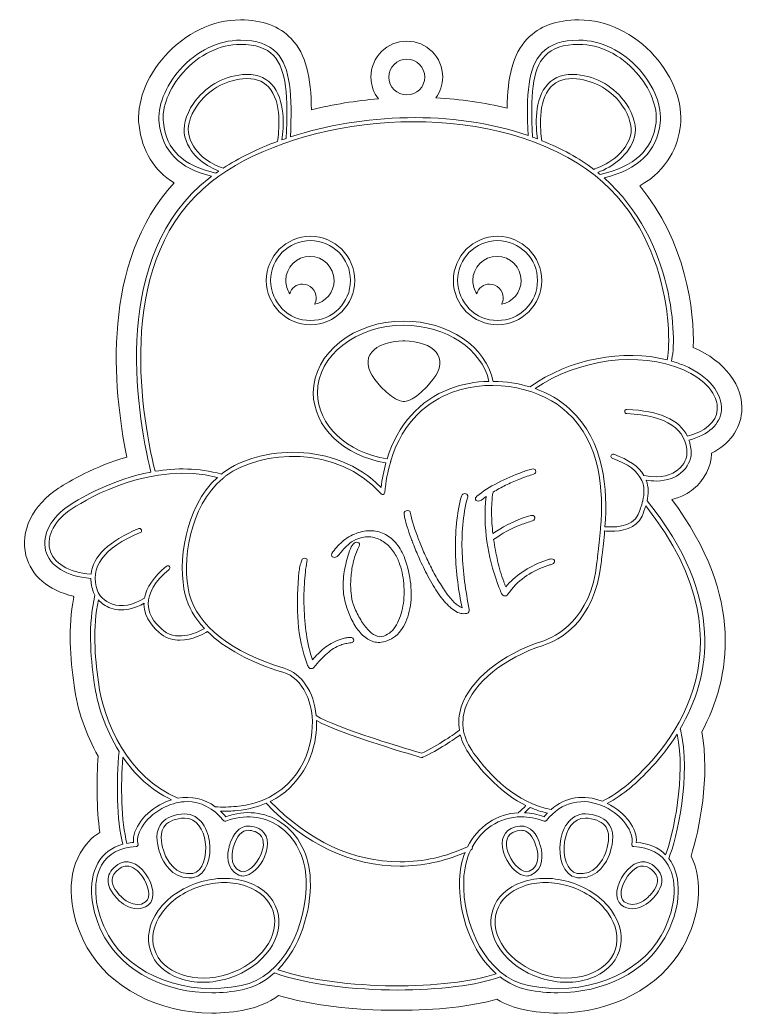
# Model space of a CAD drawing. Header units: inches. Extents: x 1.96 to 8.17, y -9.15 to -0.85.
import ezdxf

# ---------------------------------------------------------------- set-up
doc = ezdxf.new("R2010")
doc.units = ezdxf.units.IN
doc.header["$MEASUREMENT"] = 0
doc.layers.add('1', color=7, linetype='Continuous')

# ---------------------------------------------------------------- blocks, each defined once
blk = doc.blocks.new('block 2')
at = {"layer": '1', "lineweight": 0}
for points, knots in [([(7.52, -3.7388), (7.4849, -3.7238), (7.4482, -3.7115), (7.4106, -3.7005), (7.4575, -3.5352), (7.4425, -2.6963), (6.8483, -2.1693), (7.1347, -2.0983), (7.2886, -1.9484), (7.3175, -1.7113), (7.3341, -1.5752), (7.2673, -1.4035), (7.1431, -1.2634), (7.0048, -1.1073), (6.8205, -1.0179), (6.6373, -1.0179), (6.6371, -1.0179), (6.637, -1.0179), (6.6368, -1.0179), (6.4969, -1.018), (6.3961, -1.0526), (6.3285, -1.1235), (6.211, -1.247), (6.1964, -1.4711), (6.2123, -1.8152), (5.5737, -1.5959), (4.8211, -1.6322), (4.2245, -1.8265), (4.2406, -1.4747), (4.2258, -1.2458), (4.108, -1.1221), (4.0413, -1.0521), (3.943, -1.018), (3.8074, -1.0179), (3.8073, -1.0179), (3.8071, -1.0179), (3.8069, -1.0179), (3.6237, -1.0179), (3.4394, -1.1074), (3.3011, -1.2634), (3.1769, -1.4035), (3.1101, -1.5752), (3.1268, -1.7113), (3.1557, -1.9485), (3.2916, -2.0866), (3.5649, -2.1559), (3.557, -2.1618), (3.5487, -2.1676), (3.5411, -2.1737), (2.7266, -2.8136), (2.9278, -4.0925), (3.0574, -4.6285), (2.7366, -4.6894), (2.4773, -4.8409), (2.3781, -4.9053), (2.2232, -5.0059), (2.1443, -5.1542), (2.1772, -5.2831), (2.2108, -5.4147), (2.3485, -5.4999), (2.5554, -5.5177), (2.5559, -5.5554), (2.5634, -5.5944), (2.5781, -5.6348), (2.5804, -5.6412), (2.5845, -5.6494), (2.5896, -5.6581), (2.5311, -5.9089), (2.5518, -6.158), (2.5832, -6.39), (2.6073, -6.5678), (2.674, -6.7775), (2.7912, -6.9644), (2.7671, -7.2048), (2.7705, -7.5438), (2.8223, -7.7404), (2.7298, -7.7653), (2.6586, -7.8187), (2.6136, -7.8985), (2.5252, -8.0557), (2.5486, -8.3003), (2.6732, -8.5216), (2.8343, -8.8077), (3.1877, -8.9821), (3.568, -8.9821), (3.6515, -8.9821), (3.7363, -8.9737), (3.8206, -8.9562), (3.9235, -8.9349), (4.0139, -8.8851), (4.0907, -8.8162), (4.3707, -8.9144), (4.7572, -8.9586), (5.1206, -8.9586), (5.4634, -8.9586), (5.7855, -8.9193), (5.9783, -8.8491), (6.046, -8.9009), (6.1229, -8.9384), (6.2086, -8.9562), (6.2929, -8.9737), (6.3776, -8.9821), (6.4611, -8.9821), (6.8414, -8.9821), (7.1949, -8.8076), (7.356, -8.5216), (7.4807, -8.3003), (7.504, -8.0557), (7.4155, -7.8985), (7.4075, -7.8842), (7.3984, -7.8709), (7.3887, -7.8583), (7.4554, -7.7003), (7.5809, -7.1545), (7.4862, -6.7809), (7.4858, -6.7792), (7.4849, -6.7779), (7.4841, -6.7765), (7.7371, -6.3445), (7.8678, -5.6827), (7.2073, -4.8699), (7.2201, -4.8129), (7.2218, -4.7539), (7.1996, -4.6958), (7.2292, -4.7004), (7.2572, -4.7033), (7.2822, -4.7033), (7.3828, -4.7033), (7.4482, -4.6703), (7.4881, -4.6378), (7.5486, -4.5885), (7.5762, -4.5199), (7.5762, -4.477), (7.5762, -4.4348), (7.57, -4.3961), (7.5579, -4.361), (7.7209, -4.3182), (7.8197, -4.2279), (7.8293, -4.1119), (7.841, -3.9708), (7.7196, -3.8244), (7.52, -3.7388)], [0, 0, 0, 0, 1, 1, 1, 2, 2, 2, 3, 3, 3, 4, 4, 4, 5, 5, 5, 6, 6, 6, 7, 7, 7, 8, 8, 8, 9, 9, 9, 10, 10, 10, 11, 11, 11, 12, 12, 12, 13, 13, 13, 14, 14, 14, 15, 15, 15, 16, 16, 16, 17, 17, 17, 18, 18, 18, 19, 19, 19, 20, 20, 20, 21, 21, 21, 22, 22, 22, 23, 23, 23, 24, 24, 24, 25, 25, 25, 26, 26, 26, 27, 27, 27, 28, 28, 28, 29, 29, 29, 30, 30, 30, 31, 31, 31, 32, 32, 32, 33, 33, 33, 34, 34, 34, 35, 35, 35, 36, 36, 36, 37, 37, 37, 38, 38, 38, 39, 39, 39, 40, 40, 40, 41, 41, 41, 42, 42, 42, 43, 43, 43, 44, 44, 44, 45, 45, 45, 46, 46, 46, 47, 47, 47, 47]), ([(3.1618, -1.7071), (3.1463, -1.5807), (3.2098, -1.4196), (3.3275, -1.2868), (3.4591, -1.1383), (3.6338, -1.0532), (3.8069, -1.0532), (3.8071, -1.0532), (3.8073, -1.0532), (3.8074, -1.0532), (3.9328, -1.0533), (4.0228, -1.0838), (4.0825, -1.1465), (4.1931, -1.2627), (4.2054, -1.4884), (4.1887, -1.8385), (4.177, -1.8425), (4.1651, -1.8463), (4.1535, -1.8504), (4.1676, -1.7511), (4.1861, -1.5132), (4.0669, -1.3853), (4.0089, -1.3229), (3.9272, -1.2963), (3.824, -1.306), (3.6573, -1.3219), (3.5073, -1.4102), (3.4124, -1.5484), (3.3466, -1.6442), (3.3205, -1.7482), (3.3424, -1.8266), (3.3905, -1.9987), (3.5396, -2.0792), (3.6256, -2.1122), (3.6176, -2.1176), (3.6094, -2.123), (3.6015, -2.1286), (3.3218, -2.0649), (3.19, -1.9386), (3.1618, -1.7071)], [0, 0, 0, 0, 1, 1, 1, 2, 2, 2, 3, 3, 3, 4, 4, 4, 5, 5, 5, 6, 6, 6, 7, 7, 7, 8, 8, 8, 9, 9, 9, 10, 10, 10, 11, 11, 11, 12, 12, 12, 13, 13, 13, 13]), ([(6.3541, -1.1479), (6.4146, -1.0843), (6.5071, -1.0533), (6.6368, -1.0532), (6.637, -1.0532), (6.6371, -1.0532), (6.6373, -1.0532), (6.8104, -1.0532), (6.9851, -1.1383), (7.1167, -1.2868), (7.2344, -1.4196), (7.2979, -1.5806), (7.2825, -1.7071), (7.2547, -1.9345), (7.1017, -2.0765), (6.8151, -2.1411), (6.8082, -2.1353), (6.8015, -2.1293), (6.7944, -2.1236), (6.9199, -2.0768), (7.0597, -1.9774), (7.1019, -1.8266), (7.1238, -1.7482), (7.0976, -1.6442), (7.0318, -1.5484), (6.937, -1.4102), (6.787, -1.3219), (6.6202, -1.306), (6.517, -1.2963), (6.4353, -1.3229), (6.3773, -1.3853), (6.261, -1.5101), (6.2759, -1.7397), (6.2898, -1.843), (6.276, -1.8377), (6.262, -1.8328), (6.248, -1.8278), (6.248, -1.8276), (6.2481, -1.8274), (6.2481, -1.8272), (6.2316, -1.4848), (6.2437, -1.2638), (6.3541, -1.1479)], [0, 0, 0, 0, 1, 1, 1, 2, 2, 2, 3, 3, 3, 4, 4, 4, 5, 5, 5, 6, 6, 6, 7, 7, 7, 8, 8, 8, 9, 9, 9, 10, 10, 10, 11, 11, 11, 12, 12, 12, 13, 13, 13, 14, 14, 14, 14]), ([(3.662, -2.0877), (3.5893, -2.0638), (3.4251, -1.9915), (3.3763, -1.8171), (3.3575, -1.7497), (3.3825, -1.6543), (3.4415, -1.5683), (3.5304, -1.4388), (3.6711, -1.356), (3.8273, -1.3412), (3.919, -1.3324), (3.9909, -1.3554), (4.0411, -1.4093), (4.1582, -1.5351), (4.1286, -1.7857), (4.1157, -1.8645), (3.9475, -1.9268), (3.7939, -2.002), (3.662, -2.0877)], [0, 0, 0, 0, 1, 1, 1, 2, 2, 2, 3, 3, 3, 4, 4, 4, 5, 5, 5, 6, 6, 6, 6]), ([(6.3276, -1.8583), (6.3143, -1.7733), (6.2889, -1.532), (6.4031, -1.4093), (6.4534, -1.3554), (6.5253, -1.3326), (6.6169, -1.3412), (6.7732, -1.356), (6.9138, -1.4389), (7.0028, -1.5684), (7.0618, -1.6543), (7.0868, -1.7497), (7.0679, -1.8171), (7.0156, -2.0043), (6.8084, -2.0822), (6.761, -2.0979), (6.6995, -2.0509), (6.6332, -2.0069), (6.5605, -1.9672), (6.4855, -1.9263), (6.4075, -1.8904), (6.3276, -1.8583)], [0, 0, 0, 0, 1, 1, 1, 2, 2, 2, 3, 3, 3, 4, 4, 4, 5, 5, 5, 6, 6, 6, 7, 7, 7, 7]), ([(3.5628, -2.2014), (4.2127, -1.6907), (5.5968, -1.4817), (6.5436, -1.9981), (7.4398, -2.487), (7.4082, -3.56), (7.3766, -3.6906), (7.0112, -3.5964), (6.5524, -3.6824), (6.2285, -3.917), (6.1307, -3.8872), (6.0261, -3.8716), (5.9214, -3.8705), (5.8635, -3.5823), (5.5444, -3.3661), (5.1734, -3.3661), (4.7556, -3.3661), (4.4156, -3.6347), (4.4156, -3.9649), (4.4156, -4.2518), (4.67, -4.4955), (5.0232, -4.5515), (5.005, -4.6167), (4.9912, -4.6857), (4.9824, -4.7587), (4.5965, -4.3607), (3.9605, -4.4128), (3.6634, -4.6319), (3.6576, -4.6362), (3.6525, -4.6412), (3.6468, -4.6457), (3.4553, -4.5923), (3.2655, -4.5933), (3.0921, -4.6222), (2.9642, -4.094), (2.7634, -2.8295), (3.5628, -2.2014)], [0, 0, 0, 0, 1, 1, 1, 2, 2, 2, 3, 3, 3, 4, 4, 4, 5, 5, 5, 6, 6, 6, 7, 7, 7, 8, 8, 8, 9, 9, 9, 10, 10, 10, 11, 11, 11, 12, 12, 12, 12]), ([(5.0335, -4.5175), (4.6951, -4.4657), (4.4509, -4.2355), (4.4509, -3.9649), (4.4509, -3.6542), (4.775, -3.4014), (5.1734, -3.4014), (5.5248, -3.4014), (5.8267, -3.602), (5.8851, -3.8703), (5.7727, -3.8729), (5.6612, -3.8927), (5.559, -3.9316), (5.3028, -4.029), (5.1222, -4.233), (5.0335, -4.5175)], [0, 0, 0, 0, 1, 1, 1, 2, 2, 2, 3, 3, 3, 4, 4, 4, 5, 5, 5, 5]), ([(7.7942, -4.109), (7.7858, -4.2102), (7.6946, -4.2897), (7.5443, -4.328), (7.4782, -4.1918), (7.3092, -4.1169), (7.039, -4.1049), (7.0278, -4.1045), (7.021, -4.112), (7.0206, -4.1218), (7.0202, -4.1315), (7.0277, -4.1397), (7.0374, -4.1402), (7.3715, -4.155), (7.5409, -4.2683), (7.5409, -4.477), (7.5409, -4.5061), (7.5209, -4.5656), (7.4658, -4.6104), (7.419, -4.6485), (7.3316, -4.6869), (7.1814, -4.6572), (7.1379, -4.5834), (7.055, -4.5251), (6.9287, -4.4799), (6.9195, -4.4767), (6.9095, -4.4814), (6.9062, -4.4906), (6.9029, -4.4998), (6.9076, -4.5099), (6.9168, -4.5132), (7.0464, -4.5595), (7.1293, -4.6216), (7.1631, -4.6977), (7.1877, -4.7532), (7.185, -4.8116), (7.1713, -4.8685), (7.1709, -4.87), (7.1704, -4.8714), (7.1704, -4.873), (7.1609, -4.9107), (7.1469, -4.9477), (7.1325, -4.9825), (7.0856, -5.0961), (6.911, -5.0907), (6.8552, -5.0859), (6.878, -4.7711), (6.8556, -4.3755), (6.5616, -4.1015), (6.4822, -4.0275), (6.3814, -3.9704), (6.2704, -3.9312), (6.6283, -3.6835), (7.1426, -3.6155), (7.5061, -3.7713), (7.6915, -3.8507), (7.8046, -3.9833), (7.7942, -4.109)], [0, 0, 0, 0, 1, 1, 1, 2, 2, 2, 3, 3, 3, 4, 4, 4, 5, 5, 5, 6, 6, 6, 7, 7, 7, 8, 8, 8, 9, 9, 9, 10, 10, 10, 11, 11, 11, 12, 12, 12, 13, 13, 13, 14, 14, 14, 15, 15, 15, 16, 16, 16, 17, 17, 17, 18, 18, 18, 19, 19, 19, 19]), ([(6.8192, -5.0942), (6.8185, -5.0957), (6.8178, -5.0972), (6.8175, -5.0989), (6.8171, -5.1016), (6.8175, -5.1041), (6.8182, -5.1066), (6.8122, -5.1825), (6.8038, -5.2534), (6.7963, -5.3159), (6.7934, -5.3405), (6.7906, -5.3638), (6.7882, -5.3857), (6.7352, -5.8626), (6.4481, -6.0049), (6.3271, -6.044), (5.9906, -6.1527), (5.7262, -6.3679), (5.6534, -6.5922), (5.6324, -6.6572), (5.6275, -6.7228), (5.6376, -6.7875), (5.603, -6.8127), (5.4604, -6.9144), (5.3229, -6.9786), (5.2522, -6.9584), (4.6095, -6.7727), (4.44, -6.6641), (4.4212, -6.4671), (4.3206, -6.3126), (4.1716, -6.2683), (3.734, -6.138), (3.445, -5.9115), (3.3788, -5.6468), (3.3135, -5.3853), (3.377, -4.9143), (3.6588, -4.6816), (3.6622, -4.6802), (3.6651, -4.6778), (3.6672, -4.6746), (3.673, -4.67), (3.6783, -4.6648), (3.6844, -4.6603), (3.9775, -4.4441), (4.6133, -4.3967), (4.9827, -4.8107), (4.9874, -4.816), (4.9946, -4.818), (5.0014, -4.8157), (5.008, -4.8136), (5.0128, -4.8076), (5.0135, -4.8006), (5.0223, -4.7068), (5.0386, -4.6233), (5.0601, -4.5481), (5.0619, -4.5457), (5.0633, -4.5431), (5.0637, -4.54), (5.0639, -4.5384), (5.0636, -4.5369), (5.0634, -4.5354), (5.1661, -4.1907), (5.3868, -4.0348), (5.5716, -3.9645), (5.9368, -3.8258), (6.3418, -3.9448), (6.5376, -4.1273), (6.8236, -4.3939), (6.8426, -4.7848), (6.8192, -5.0942)], [0, 0, 0, 0, 1, 1, 1, 2, 2, 2, 3, 3, 3, 4, 4, 4, 5, 5, 5, 6, 6, 6, 7, 7, 7, 8, 8, 8, 9, 9, 9, 10, 10, 10, 11, 11, 11, 12, 12, 12, 13, 13, 13, 14, 14, 14, 15, 15, 15, 16, 16, 16, 17, 17, 17, 18, 18, 18, 19, 19, 19, 20, 20, 20, 21, 21, 21, 22, 22, 22, 23, 23, 23, 23]), ([(2.2114, -5.2744), (2.1823, -5.1604), (2.2553, -5.0271), (2.3973, -4.9349), (2.5477, -4.8373), (3.0727, -4.5357), (3.6135, -4.6734), (3.3396, -4.9215), (3.2787, -5.3918), (3.3446, -5.6553), (3.3695, -5.7551), (3.4245, -5.8493), (3.5051, -5.9356), (3.4585, -5.9629), (3.289, -6.0502), (3.1657, -5.9558), (3.1178, -5.9191), (3.037, -5.8414), (3.0349, -5.7336), (3.033, -5.6388), (3.0919, -5.541), (3.21, -5.4431), (3.2175, -5.4368), (3.2185, -5.4257), (3.2123, -5.4182), (3.2061, -5.4107), (3.195, -5.4097), (3.1874, -5.4159), (3.0813, -5.504), (3.0204, -5.5935), (3.0044, -5.6826), (2.9042, -5.7433), (2.8136, -5.7606), (2.7351, -5.7333), (2.6649, -5.7091), (2.6226, -5.6539), (2.6112, -5.6227), (2.5398, -5.4266), (2.6602, -5.2621), (2.969, -5.1339), (2.978, -5.1301), (2.9823, -5.1198), (2.9785, -5.1108), (2.9748, -5.1018), (2.9644, -5.0975), (2.9555, -5.1013), (2.7065, -5.2047), (2.5733, -5.3325), (2.5571, -5.4824), (2.3668, -5.4658), (2.241, -5.3903), (2.2114, -5.2744)], [0, 0, 0, 0, 1, 1, 1, 2, 2, 2, 3, 3, 3, 4, 4, 4, 5, 5, 5, 6, 6, 6, 7, 7, 7, 8, 8, 8, 9, 9, 9, 10, 10, 10, 11, 11, 11, 12, 12, 12, 13, 13, 13, 14, 14, 14, 15, 15, 15, 16, 16, 16, 17, 17, 17, 17]), ([(7.048, -7.2376), (6.9773, -7.2972), (6.9054, -7.3454), (6.8341, -7.381), (6.6788, -7.3195), (6.5252, -7.3451), (6.4046, -7.4499), (6.1171, -7.3986), (5.8936, -7.1649), (5.7565, -6.9773), (5.7127, -6.9173), (5.6849, -6.8558), (5.6733, -6.7933), (5.6732, -6.7926), (5.6732, -6.7919), (5.673, -6.7911), (5.6619, -6.7293), (5.6664, -6.6665), (5.687, -6.6031), (5.7564, -6.3892), (6.0119, -6.1829), (6.3379, -6.0776), (6.4655, -6.0364), (6.768, -5.8869), (6.8232, -5.3896), (6.8256, -5.3678), (6.8284, -5.3446), (6.8313, -5.3201), (6.8385, -5.2603), (6.8465, -5.1931), (6.8525, -5.1211), (6.8651, -5.1223), (6.8827, -5.1234), (6.9035, -5.1234), (6.9872, -5.1234), (7.12, -5.1052), (7.1651, -4.996), (7.1762, -4.9692), (7.1869, -4.941), (7.1959, -4.9122), (8.1698, -6.1314), (7.3305, -6.9993), (7.048, -7.2376)], [0, 0, 0, 0, 1, 1, 1, 2, 2, 2, 3, 3, 3, 4, 4, 4, 5, 5, 5, 6, 6, 6, 7, 7, 7, 8, 8, 8, 9, 9, 9, 10, 10, 10, 11, 11, 11, 12, 12, 12, 13, 13, 13, 14, 14, 14, 14]), ([(2.6179, -5.6965), (2.642, -5.7232), (2.6766, -5.7504), (2.7235, -5.7667), (2.7467, -5.7747), (2.7757, -5.7808), (2.8101, -5.7808), (2.8615, -5.7808), (2.9252, -5.767), (3.0001, -5.7258), (3.0001, -5.7286), (2.9996, -5.7314), (2.9996, -5.7343), (3.002, -5.8569), (3.0913, -5.9432), (3.1443, -5.9838), (3.1932, -6.0212), (3.2471, -6.0345), (3.299, -6.0345), (3.406, -6.0345), (3.504, -5.9782), (3.5306, -5.9616), (3.6745, -6.1032), (3.8901, -6.2213), (4.1616, -6.3021), (4.3284, -6.3518), (4.4283, -6.5577), (4.4045, -6.8029), (4.3792, -7.0638), (4.199, -7.383), (3.7747, -7.4238), (3.7123, -7.4298), (3.6554, -7.4308), (3.5956, -7.4268), (3.5039, -7.3593), (3.3959, -7.3347), (3.2838, -7.3555), (2.8657, -7.1791), (2.6639, -6.7229), (2.6182, -6.3853), (2.5885, -6.166), (2.5691, -5.9315), (2.6179, -5.6965)], [0, 0, 0, 0, 1, 1, 1, 2, 2, 2, 3, 3, 3, 4, 4, 4, 5, 5, 5, 6, 6, 6, 7, 7, 7, 8, 8, 8, 9, 9, 9, 10, 10, 10, 11, 11, 11, 12, 12, 12, 13, 13, 13, 14, 14, 14, 14]), ([(6.1332, -7.4747), (6.1324, -7.4754), (6.1321, -7.4763), (6.1315, -7.477), (6.0435, -7.4812), (5.9595, -7.5075), (5.8849, -7.5573), (5.8091, -7.6078), (5.7489, -7.6776), (5.7068, -7.7608), (5.5248, -7.8444), (5.335, -7.8871), (5.1422, -7.8871), (4.7493, -7.8871), (4.3743, -7.7122), (4.0562, -7.3818), (4.3051, -7.2578), (4.4194, -7.0145), (4.4396, -6.8063), (4.4429, -6.7723), (4.4438, -6.7391), (4.4427, -6.7068), (4.6524, -6.8248), (5.2914, -7.0064), (5.3196, -7.0144), (5.3211, -7.0148), (5.3227, -7.0151), (5.3244, -7.0151), (5.3269, -7.0151), (5.3294, -7.0145), (5.3317, -7.0134), (5.4609, -6.954), (5.595, -6.8614), (5.6455, -6.8253), (5.6603, -6.8844), (5.6874, -6.9424), (5.728, -6.9981), (5.8349, -7.1443), (5.9934, -7.3179), (6.1942, -7.4166), (6.1739, -7.4367), (6.1535, -7.4563), (6.1332, -7.4747)], [0, 0, 0, 0, 1, 1, 1, 2, 2, 2, 3, 3, 3, 4, 4, 4, 5, 5, 5, 6, 6, 6, 7, 7, 7, 8, 8, 8, 9, 9, 9, 10, 10, 10, 11, 11, 11, 12, 12, 12, 13, 13, 13, 14, 14, 14, 14]), ([(7.3627, -7.8282), (7.3027, -7.7676), (7.2195, -7.7326), (7.1173, -7.7255), (7.1284, -7.6128), (7.0266, -7.4743), (6.8747, -7.3992), (6.9403, -7.3639), (7.0061, -7.3191), (7.0707, -7.2645), (7.1667, -7.1836), (7.3258, -7.0313), (7.4587, -6.8185), (7.5341, -7.1661), (7.4258, -7.6631), (7.3627, -7.8282)], [0, 0, 0, 0, 1, 1, 1, 2, 2, 2, 3, 3, 3, 4, 4, 4, 5, 5, 5, 5]), ([(2.8223, -7.0119), (2.9233, -7.1585), (3.0579, -7.2864), (3.2296, -7.3688), (3.2066, -7.376), (3.1835, -7.3851), (3.1604, -7.3961), (3.0052, -7.4705), (2.9006, -7.6114), (2.9118, -7.7255), (2.8927, -7.7268), (2.8744, -7.7294), (2.8567, -7.7326), (2.8094, -7.5538), (2.8036, -7.2415), (2.8223, -7.0119)], [0, 0, 0, 0, 1, 1, 1, 2, 2, 2, 3, 3, 3, 4, 4, 4, 5, 5, 5, 5]), ([(3.8134, -8.9217), (3.3598, -9.0157), (2.8931, -8.8402), (2.7039, -8.5043), (2.5852, -8.2935), (2.5618, -8.0625), (2.6444, -7.9158), (2.6993, -7.8181), (2.7992, -7.7642), (2.933, -7.7598), (2.9383, -7.7596), (2.9432, -7.7571), (2.9464, -7.7529), (2.9496, -7.7487), (2.9508, -7.7433), (2.9496, -7.7381), (2.9264, -7.638), (3.0278, -7.4988), (3.1756, -7.4279), (3.2375, -7.3983), (3.2996, -7.3837), (3.3594, -7.3837), (3.4746, -7.3837), (3.5815, -7.4377), (3.6633, -7.5417), (3.6681, -7.5478), (3.6763, -7.55), (3.6834, -7.5473), (3.8406, -7.4878), (3.9974, -7.5017), (4.1247, -7.5866), (4.2649, -7.6801), (4.349, -7.8448), (4.3555, -8.0387), (4.368, -8.4149), (4.1687, -8.8481), (3.8134, -8.9217)], [0, 0, 0, 0, 1, 1, 1, 2, 2, 2, 3, 3, 3, 4, 4, 4, 5, 5, 5, 6, 6, 6, 7, 7, 7, 8, 8, 8, 9, 9, 9, 10, 10, 10, 11, 11, 11, 12, 12, 12, 12]), ([(7.3253, -8.5043), (7.1361, -8.8402), (6.6695, -9.0157), (6.2158, -8.9217), (5.8605, -8.8481), (5.6612, -8.4149), (5.6737, -8.0387), (5.6768, -7.9468), (5.6978, -7.8619), (5.7334, -7.7876), (5.7344, -7.7871), (5.7353, -7.7868), (5.7363, -7.7863), (5.7445, -7.7824), (5.7481, -7.7729), (5.7451, -7.7645), (5.7841, -7.6922), (5.8377, -7.6311), (5.9045, -7.5866), (5.9799, -7.5364), (6.0656, -7.511), (6.1556, -7.511), (6.2176, -7.511), (6.2817, -7.523), (6.3458, -7.5473), (6.353, -7.55), (6.3611, -7.5478), (6.3659, -7.5417), (6.4902, -7.3836), (6.6724, -7.3411), (6.8535, -7.4279), (7.0014, -7.4988), (7.1028, -7.638), (7.0796, -7.7381), (7.0784, -7.7433), (7.0796, -7.7487), (7.0828, -7.7529), (7.086, -7.7571), (7.0909, -7.7596), (7.0962, -7.7598), (7.23, -7.7642), (7.3298, -7.8181), (7.3848, -7.9158), (7.4674, -8.0625), (7.444, -8.2935), (7.3253, -8.5043)], [0, 0, 0, 0, 1, 1, 1, 2, 2, 2, 3, 3, 3, 4, 4, 4, 5, 5, 5, 6, 6, 6, 7, 7, 7, 8, 8, 8, 9, 9, 9, 10, 10, 10, 11, 11, 11, 12, 12, 12, 13, 13, 13, 14, 14, 14, 15, 15, 15, 15]), ([(4.1197, -8.7887), (4.3029, -8.6043), (4.3997, -8.3068), (4.3907, -8.0375), (4.3839, -7.8321), (4.294, -7.6571), (4.1443, -7.5573), (4.0105, -7.4681), (3.8471, -7.4513), (3.683, -7.5099), (3.6693, -7.4932), (3.6548, -7.4782), (3.6399, -7.4641), (3.6852, -7.4652), (3.73, -7.4635), (3.778, -7.4589), (3.8703, -7.45), (3.9509, -7.4281), (4.022, -7.3973), (4.3487, -7.7407), (4.7359, -7.9224), (5.1422, -7.9224), (5.3275, -7.9224), (5.51, -7.8839), (5.6857, -7.8086), (5.6578, -7.8783), (5.6412, -7.9553), (5.6384, -8.0375), (5.6289, -8.3242), (5.7393, -8.6427), (5.9461, -8.8228), (5.5478, -8.9576), (4.651, -8.9681), (4.1197, -8.7887)], [0, 0, 0, 0, 1, 1, 1, 2, 2, 2, 3, 3, 3, 4, 4, 4, 5, 5, 5, 6, 6, 6, 7, 7, 7, 8, 8, 8, 9, 9, 9, 10, 10, 10, 11, 11, 11, 11]), ([(6.3735, -7.4793), (6.3642, -7.489), (6.3551, -7.4992), (6.3462, -7.5099), (6.2911, -7.4902), (6.2362, -7.4798), (6.1824, -7.477), (6.1978, -7.4625), (6.2132, -7.4476), (6.2284, -7.4323), (6.2747, -7.4526), (6.3231, -7.4685), (6.3735, -7.4793)], [0, 0, 0, 0, 1, 1, 1, 2, 2, 2, 3, 3, 3, 4, 4, 4, 4])]:
    blk.add_open_spline(points, degree=3, knots=knots, dxfattribs=at)
blk = doc.blocks.new('block 3')
at = {"layer": '1', "lineweight": 0}
for points in [[(6.5739, -8.06), (6.4333, -8.015), (6.2877, -8.0135), (6.1641, -8.0561), (6.0387, -8.0993), (5.9506, -8.1823), (5.9161, -8.29), (5.8455, -8.5103), (6.0259, -8.7657), (6.3181, -8.8593), (6.3905, -8.8825), (6.4643, -8.8941), (6.5357, -8.8941), (6.6028, -8.8941), (6.668, -8.8838), (6.7279, -8.8632), (6.8534, -8.82), (6.9414, -8.737), (6.9759, -8.6293), (7.0104, -8.5216), (6.9869, -8.4028), (6.9098, -8.2949), (6.8339, -8.1885), (6.7146, -8.105), (6.5739, -8.06)], [(6.9423, -8.6185), (6.9113, -8.7153), (6.8311, -8.7904), (6.7164, -8.8298), (6.5999, -8.8698), (6.4623, -8.8684), (6.3288, -8.8257), (6.0551, -8.738), (5.8851, -8.5026), (5.9497, -8.3008), (5.9807, -8.204), (6.0609, -8.1289), (6.1756, -8.0895), (6.2319, -8.0701), (6.2931, -8.0605), (6.3563, -8.0605), (6.4241, -8.0605), (6.4942, -8.0715), (6.5632, -8.0936), (6.6967, -8.1364), (6.8096, -8.2151), (6.8811, -8.3153), (6.9516, -8.414), (6.9733, -8.5217), (6.9423, -8.6185)]]:
    blk.add_open_spline(points, degree=3, knots=[0, 0, 0, 0, 1, 1, 1, 2, 2, 2, 3, 3, 3, 4, 4, 4, 5, 5, 5, 6, 6, 6, 7, 7, 7, 8, 8, 8, 8], dxfattribs=at)
blk = doc.blocks.new('block 4')
at = {"layer": '1', "lineweight": 0}
for points in [[(6.616, -8.0185), (6.6295, -8.0208), (6.6426, -8.0219), (6.6551, -8.0219), (6.7965, -8.0219), (6.8735, -7.8834), (6.8923, -7.8251), (6.8923, -7.8251), (6.8948, -7.8173), (6.8948, -7.8173), (6.9101, -7.771), (6.9459, -7.6624), (6.8937, -7.5795), (6.8619, -7.5291), (6.8031, -7.4982), (6.719, -7.4875), (6.5726, -7.4688), (6.4996, -7.5987), (6.4821, -7.7154), (6.4621, -7.8496), (6.5067, -7.9997), (6.616, -8.0185)], [(6.517, -7.7206), (6.5318, -7.6216), (6.5854, -7.521), (6.6918, -7.521), (6.6991, -7.521), (6.7067, -7.5215), (6.7146, -7.5225), (6.7877, -7.5318), (6.8379, -7.5573), (6.8639, -7.5984), (6.9072, -7.6671), (6.875, -7.7646), (6.8613, -7.8063), (6.8613, -7.8063), (6.8587, -7.8143), (6.8587, -7.8143), (6.8409, -7.8697), (6.7635, -8.0084), (6.622, -7.9837), (6.5351, -7.9688), (6.4998, -7.8355), (6.517, -7.7206)]]:
    blk.add_open_spline(points, degree=3, knots=[0, 0, 0, 0, 1, 1, 1, 2, 2, 2, 3, 3, 3, 4, 4, 4, 5, 5, 5, 6, 6, 6, 7, 7, 7, 7], dxfattribs=at)
blk = doc.blocks.new('block 5')
at = {"layer": '1', "lineweight": 0}
for points, knots in [([(7.2486, -7.9106), (7.1759, -7.8611), (7.0844, -7.891), (7.0157, -7.9868), (6.952, -8.0757), (6.9266, -8.1981), (6.9944, -8.2492), (7.0237, -8.2713), (7.0543, -8.2798), (7.0838, -8.2798), (7.1546, -8.2798), (7.2191, -8.231), (7.2444, -8.2042), (7.2444, -8.2042), (7.2486, -8.1997), (7.2486, -8.1997), (7.2755, -8.1715), (7.3385, -8.1055), (7.3304, -8.0283), (7.3257, -7.984), (7.2982, -7.9444), (7.2486, -7.9106)], [0, 0, 0, 0, 1, 1, 1, 2, 2, 2, 3, 3, 3, 4, 4, 4, 5, 5, 5, 6, 6, 6, 7, 7, 7, 7]), ([(7.2231, -8.1754), (7.2231, -8.1754), (7.2187, -8.18), (7.2187, -8.18), (7.2176, -8.1811), (7.1092, -8.2915), (7.0156, -8.221), (6.9673, -8.1846), (6.9915, -8.0812), (7.0444, -8.0074), (7.0894, -7.9446), (7.1615, -7.894), (7.2288, -7.9398), (7.2694, -7.9675), (7.2918, -7.9985), (7.2953, -8.032), (7.3017, -8.093), (7.2466, -8.1507), (7.2231, -8.1754)], [0, 0, 0, 0, 1, 1, 1, 2, 2, 2, 3, 3, 3, 4, 4, 4, 5, 5, 5, 6, 6, 6, 6])]:
    blk.add_open_spline(points, degree=3, knots=knots, dxfattribs=at)
blk = doc.blocks.new('block 6')
at = {"layer": '1', "lineweight": 0}
for points in [[(6.2012, -8.0058), (6.2128, -8.0058), (6.2244, -8.0036), (6.2356, -7.999), (6.3482, -7.9526), (6.3334, -7.813), (6.3183, -7.7632), (6.3183, -7.7632), (6.3165, -7.7573), (6.3165, -7.7573), (6.3054, -7.7196), (6.2792, -7.6313), (6.2083, -7.5995), (6.1686, -7.5817), (6.1222, -7.5851), (6.07, -7.6096), (5.9933, -7.6457), (5.974, -7.7377), (6.0209, -7.844), (6.0591, -7.9306), (6.1323, -8.0058), (6.2012, -8.0058)], [(6.085, -7.6415), (6.1104, -7.6296), (6.1337, -7.6236), (6.1547, -7.6236), (6.1688, -7.6236), (6.1819, -7.6263), (6.1939, -7.6317), (6.25, -7.6569), (6.2729, -7.7343), (6.2827, -7.7673), (6.2827, -7.7673), (6.2845, -7.7735), (6.2845, -7.7735), (6.285, -7.7749), (6.3268, -7.9233), (6.2222, -7.9664), (6.1677, -7.9886), (6.0896, -7.9123), (6.0532, -7.8298), (6.0226, -7.7604), (6.0149, -7.6745), (6.085, -7.6415)]]:
    blk.add_open_spline(points, degree=3, knots=[0, 0, 0, 0, 1, 1, 1, 2, 2, 2, 3, 3, 3, 4, 4, 4, 5, 5, 5, 6, 6, 6, 7, 7, 7, 7], dxfattribs=at)
blk = doc.blocks.new('block 7')
at = {"layer": '1', "lineweight": 0}
for points in [[(4.1131, -8.29), (4.0786, -8.1823), (3.9905, -8.0993), (3.8651, -8.0561), (3.7414, -8.0135), (3.5959, -8.015), (3.4552, -8.06), (3.3146, -8.105), (3.1953, -8.1885), (3.1193, -8.2949), (3.0422, -8.4028), (3.0188, -8.5216), (3.0533, -8.6293), (3.0877, -8.737), (3.1758, -8.82), (3.3013, -8.8632), (3.3612, -8.8838), (3.4263, -8.8941), (3.4935, -8.8941), (3.5649, -8.8941), (3.6387, -8.8825), (3.7111, -8.8593), (4.0033, -8.7657), (4.1836, -8.5103), (4.1131, -8.29)], [(3.7004, -8.8257), (3.5669, -8.8684), (3.4292, -8.8698), (3.3127, -8.8298), (3.1981, -8.7904), (3.1179, -8.7153), (3.0869, -8.6185), (3.0559, -8.5217), (3.0776, -8.414), (3.148, -8.3153), (3.2196, -8.2151), (3.3325, -8.1364), (3.466, -8.0936), (3.535, -8.0715), (3.6051, -8.0605), (3.6728, -8.0605), (3.7361, -8.0605), (3.7973, -8.0701), (3.8536, -8.0895), (3.9682, -8.1289), (4.0484, -8.204), (4.0795, -8.3008), (4.1441, -8.5026), (3.974, -8.738), (3.7004, -8.8257)]]:
    blk.add_open_spline(points, degree=3, knots=[0, 0, 0, 0, 1, 1, 1, 2, 2, 2, 3, 3, 3, 4, 4, 4, 5, 5, 5, 6, 6, 6, 7, 7, 7, 8, 8, 8, 8], dxfattribs=at)
blk = doc.blocks.new('block 8')
at = {"layer": '1', "lineweight": 0}
for points in [[(3.137, -7.8251), (3.1557, -7.8834), (3.2326, -8.0219), (3.374, -8.0219), (3.3866, -8.0219), (3.3997, -8.0208), (3.4132, -8.0185), (3.5225, -7.9997), (3.5671, -7.8497), (3.547, -7.7154), (3.5296, -7.5986), (3.4566, -7.4689), (3.3101, -7.4875), (3.226, -7.4982), (3.1673, -7.5291), (3.1355, -7.5796), (3.0832, -7.6624), (3.1191, -7.771), (3.1345, -7.8174), (3.1345, -7.8174), (3.137, -7.8251), (3.137, -7.8251)], [(3.1653, -7.5984), (3.1912, -7.5573), (3.2414, -7.5318), (3.3145, -7.5225), (3.3224, -7.5215), (3.33, -7.521), (3.3374, -7.521), (3.4437, -7.521), (3.4974, -7.6216), (3.5122, -7.7206), (3.5293, -7.8355), (3.4941, -7.9688), (3.4072, -7.9837), (3.2654, -8.0085), (3.1883, -7.8697), (3.1705, -7.8143), (3.1705, -7.8143), (3.1679, -7.8064), (3.1679, -7.8064), (3.1542, -7.7647), (3.1219, -7.6671), (3.1653, -7.5984)]]:
    blk.add_open_spline(points, degree=3, knots=[0, 0, 0, 0, 1, 1, 1, 2, 2, 2, 3, 3, 3, 4, 4, 4, 5, 5, 5, 6, 6, 6, 7, 7, 7, 7], dxfattribs=at)
blk = doc.blocks.new('block 9')
at = {"layer": '1', "lineweight": 0}
for points in [[(3.0135, -7.9868), (2.9447, -7.891), (2.8533, -7.861), (2.7806, -7.9106), (2.731, -7.9444), (2.7035, -7.984), (2.6988, -8.0283), (2.6907, -8.1056), (2.7537, -8.1716), (2.7807, -8.1998), (2.7807, -8.1998), (2.7849, -8.2042), (2.7849, -8.2042), (2.8101, -8.231), (2.8745, -8.2798), (2.9453, -8.2798), (2.9749, -8.2798), (3.0055, -8.2713), (3.0348, -8.2492), (3.1026, -8.1981), (3.0772, -8.0757), (3.0135, -7.9868)], [(3.0136, -8.221), (2.92, -8.2917), (2.8117, -8.1811), (2.8106, -8.18), (2.8106, -8.18), (2.8062, -8.1754), (2.8062, -8.1754), (2.7826, -8.1508), (2.7275, -8.093), (2.7339, -8.032), (2.7374, -7.9985), (2.7598, -7.9675), (2.8004, -7.9398), (2.8185, -7.9274), (2.837, -7.9221), (2.8552, -7.9221), (2.9045, -7.9221), (2.9519, -7.9615), (2.9848, -8.0074), (3.0377, -8.0812), (3.0619, -8.1846), (3.0136, -8.221)]]:
    blk.add_open_spline(points, degree=3, knots=[0, 0, 0, 0, 1, 1, 1, 2, 2, 2, 3, 3, 3, 4, 4, 4, 5, 5, 5, 6, 6, 6, 7, 7, 7, 7], dxfattribs=at)
blk = doc.blocks.new('block 10')
at = {"layer": '1', "lineweight": 0}
for points, knots in [([(3.7936, -7.999), (3.8048, -8.0036), (3.8163, -8.0058), (3.828, -8.0058), (3.8969, -8.0058), (3.9701, -7.9306), (4.0082, -7.844), (4.0551, -7.7377), (4.0358, -7.6457), (3.9591, -7.6096), (3.9071, -7.5851), (3.8605, -7.5817), (3.8209, -7.5995), (3.7499, -7.6313), (3.7238, -7.7196), (3.7127, -7.7573), (3.7127, -7.7573), (3.7109, -7.7632), (3.7109, -7.7632), (3.6957, -7.813), (3.681, -7.9526), (3.7936, -7.999)], [0, 0, 0, 0, 1, 1, 1, 2, 2, 2, 3, 3, 3, 4, 4, 4, 5, 5, 5, 6, 6, 6, 7, 7, 7, 7]), ([(3.7447, -7.7735), (3.7447, -7.7735), (3.7465, -7.7673), (3.7465, -7.7673), (3.7563, -7.7343), (3.7791, -7.6569), (3.8353, -7.6317), (3.8652, -7.6183), (3.9018, -7.6216), (3.9441, -7.6415), (4.0142, -7.6745), (4.0066, -7.7604), (3.976, -7.8298), (3.9395, -7.9123), (3.8611, -7.9887), (3.807, -7.9664), (3.7024, -7.9233), (3.7442, -7.7749), (3.7447, -7.7735)], [0, 0, 0, 0, 1, 1, 1, 2, 2, 2, 3, 3, 3, 4, 4, 4, 5, 5, 5, 6, 6, 6, 6])]:
    blk.add_open_spline(points, degree=3, knots=knots, dxfattribs=at)
blk = doc.blocks.new('block 11')
at = {"layer": '1', "lineweight": 0}
for points in [[(5.9567, -3.3968), (6.1605, -3.3968), (6.3262, -3.231), (6.3262, -3.0273), (6.3262, -2.8235), (6.1605, -2.6577), (5.9567, -2.6577), (5.7529, -2.6577), (5.5872, -2.8235), (5.5872, -3.0273), (5.5872, -3.231), (5.7529, -3.3968), (5.9567, -3.3968)], [(5.9567, -2.693), (6.141, -2.693), (6.291, -2.8429), (6.291, -3.0273), (6.291, -3.2116), (6.141, -3.3615), (5.9567, -3.3615), (5.7724, -3.3615), (5.6224, -3.2116), (5.6224, -3.0273), (5.6224, -2.8429), (5.7724, -2.693), (5.9567, -2.693)]]:
    blk.add_open_spline(points, degree=3, knots=[0, 0, 0, 0, 1, 1, 1, 2, 2, 2, 3, 3, 3, 4, 4, 4, 4], dxfattribs=at)
blk = doc.blocks.new('block 12')
at = {"layer": '1', "lineweight": 0}
for points in [[(4.3924, -3.3968), (4.5962, -3.3968), (4.762, -3.231), (4.762, -3.0273), (4.762, -2.8235), (4.5962, -2.6577), (4.3924, -2.6577), (4.1887, -2.6577), (4.0229, -2.8235), (4.0229, -3.0273), (4.0229, -3.231), (4.1887, -3.3968), (4.3924, -3.3968)], [(4.3924, -2.693), (4.5767, -2.693), (4.7267, -2.8429), (4.7267, -3.0273), (4.7267, -3.2116), (4.5767, -3.3615), (4.3924, -3.3615), (4.2081, -3.3615), (4.0582, -3.2116), (4.0582, -3.0273), (4.0582, -2.8429), (4.2081, -2.693), (4.3924, -2.693)]]:
    blk.add_open_spline(points, degree=3, knots=[0, 0, 0, 0, 1, 1, 1, 2, 2, 2, 3, 3, 3, 4, 4, 4, 4], dxfattribs=at)

msp = doc.modelspace()

# ---------------------------------------------------------------- linework, layer by layer
at = {"layer": '1', "color": 12, "lineweight": 9, "true_color": 0xd00017}
for points, knots in [([(7.594, -3.5858), (7.6054, -3.2848), (7.5295, -2.7002), (7.1468, -2.2351), (7.387, -2.1001), (7.466, -1.8969), (7.4861, -1.7319), (7.5088, -1.5462), (7.4281, -1.3289), (7.2702, -1.1508), (7.0998, -0.9584), (6.8691, -0.848), (6.6367, -0.848), (6.4505, -0.8482), (6.3054, -0.9015), (6.2055, -1.0064), (6.0803, -1.138), (6.0402, -1.325), (6.0374, -1.5869), (5.8471, -1.5398), (5.6465, -1.511), (5.4418, -1.5002), (5.4769, -1.4511), (5.4978, -1.391), (5.4978, -1.326), (5.4978, -1.1603), (5.3635, -1.026), (5.1978, -1.026), (5.0321, -1.026), (4.8978, -1.1603), (4.8978, -1.326), (4.8978, -1.3946), (4.9211, -1.4576), (4.9598, -1.5081), (4.7711, -1.5239), (4.5829, -1.5542), (4.3996, -1.5998), (4.3973, -1.3297), (4.3576, -1.1379), (4.2311, -1.005), (4.132, -0.901), (3.9896, -0.8482), (3.8069, -0.848), (3.5752, -0.848), (3.3445, -0.9584), (3.174, -1.1507), (3.0161, -1.3289), (2.9354, -1.5462), (2.9582, -1.7319), (2.9843, -1.9462), (3.0811, -2.1044), (3.2519, -2.2102), (2.639, -2.8747), (2.7388, -3.9267), (2.8555, -4.5026), (2.5841, -4.5813), (2.3733, -4.706), (2.2856, -4.7629), (2.0686, -4.9037), (1.9614, -5.1244), (2.0126, -5.3252), (2.0565, -5.4971), (2.1985, -5.6175), (2.4096, -5.6665), (2.4105, -5.6694), (2.4114, -5.6723), (2.4123, -5.6752), (2.3623, -5.9332), (2.3836, -6.1816), (2.4149, -6.4128), (2.4425, -6.6166), (2.5138, -6.8244), (2.6171, -7.0044), (2.6021, -7.1961), (2.602, -7.4426), (2.6301, -7.6408), (2.562, -7.6842), (2.5063, -7.743), (2.4656, -7.8153), (2.3468, -8.0263), (2.3697, -8.3288), (2.5251, -8.6049), (2.7122, -8.9372), (3.1216, -9.152), (3.568, -9.152), (3.6642, -9.152), (3.7608, -9.1421), (3.8551, -9.1225), (3.9516, -9.1025), (4.042, -9.0633), (4.1249, -9.0055), (4.3931, -9.0841), (4.7492, -9.1285), (5.1207, -9.1285), (5.4467, -9.1285), (5.7427, -9.0951), (5.9517, -9.0359), (6.0215, -9.0773), (6.096, -9.1063), (6.1741, -9.1226), (6.2684, -9.1421), (6.365, -9.152), (6.4612, -9.152), (6.9076, -9.1519), (7.3169, -8.9372), (7.504, -8.6049), (7.654, -8.3387), (7.6805, -8.0478), (7.5758, -7.8383), (7.6432, -7.6237), (7.7367, -7.1716), (7.6648, -6.8015), (7.9045, -6.3544), (8.029, -5.676), (7.4136, -4.8581), (7.4961, -4.8381), (7.5557, -4.8017), (7.5953, -4.7695), (7.6869, -4.695), (7.746, -4.5802), (7.746, -4.4771), (7.746, -4.4749), (7.746, -4.4728), (7.746, -4.4707), (7.8949, -4.3944), (7.9865, -4.2719), (7.9986, -4.1259), (8.0166, -3.9094), (7.8617, -3.703), (7.594, -3.5858)], [0, 0, 0, 0, 1, 1, 1, 2, 2, 2, 3, 3, 3, 4, 4, 4, 5, 5, 5, 6, 6, 6, 7, 7, 7, 8, 8, 8, 9, 9, 9, 10, 10, 10, 11, 11, 11, 12, 12, 12, 13, 13, 13, 14, 14, 14, 15, 15, 15, 16, 16, 16, 17, 17, 17, 18, 18, 18, 19, 19, 19, 20, 20, 20, 21, 21, 21, 22, 22, 22, 23, 23, 23, 24, 24, 24, 25, 25, 25, 26, 26, 26, 27, 27, 27, 28, 28, 28, 29, 29, 29, 30, 30, 30, 31, 31, 31, 32, 32, 32, 33, 33, 33, 34, 34, 34, 35, 35, 35, 36, 36, 36, 37, 37, 37, 38, 38, 38, 39, 39, 39, 40, 40, 40, 41, 41, 41, 42, 42, 42, 43, 43, 43, 43]), ([(5.1978, -1.476), (5.115, -1.476), (5.0478, -1.4089), (5.0478, -1.326), (5.0478, -1.2432), (5.115, -1.176), (5.1978, -1.176), (5.2806, -1.176), (5.3478, -1.2432), (5.3478, -1.326), (5.3478, -1.4089), (5.2806, -1.476), (5.1978, -1.476)], [0, 0, 0, 0, 1, 1, 1, 2, 2, 2, 3, 3, 3, 4, 4, 4, 4])]:
    msp.add_open_spline(points, degree=3, knots=knots, dxfattribs=at)
at = {"layer": '1', "lineweight": 0}
for points, knots in [([(4.2185, -3.1373), (4.1979, -3.1056), (4.1858, -3.0679), (4.1858, -3.0273), (4.1858, -2.9157), (4.2763, -2.8252), (4.3879, -2.8252), (4.4995, -2.8252), (4.5899, -2.9157), (4.5899, -3.0273), (4.5899, -3.1261), (4.5189, -3.2083), (4.425, -3.2258), (4.4343, -3.2093), (4.4401, -3.1906), (4.4401, -3.1703), (4.4401, -3.1076), (4.3893, -3.0568), (4.3266, -3.0568), (4.2754, -3.0568), (4.2327, -3.0908), (4.2185, -3.1373)], [0, 0, 0, 0, 1, 1, 1, 2, 2, 2, 3, 3, 3, 4, 4, 4, 5, 5, 5, 6, 6, 6, 7, 7, 7, 7]), ([(5.7828, -3.1373), (5.7622, -3.1056), (5.7501, -3.0679), (5.7501, -3.0273), (5.7501, -2.9157), (5.8405, -2.8252), (5.9522, -2.8252), (6.0637, -2.8252), (6.1542, -2.9157), (6.1542, -3.0273), (6.1542, -3.1261), (6.0831, -3.2083), (5.9893, -3.2258), (5.9986, -3.2093), (6.0044, -3.1906), (6.0044, -3.1703), (6.0044, -3.1076), (5.9535, -3.0568), (5.8908, -3.0568), (5.8397, -3.0568), (5.797, -3.0908), (5.7828, -3.1373)], [0, 0, 0, 0, 1, 1, 1, 2, 2, 2, 3, 3, 3, 4, 4, 4, 5, 5, 5, 6, 6, 6, 7, 7, 7, 7]), ([(5.1734, -4.0398), (5.1713, -4.0398), (5.0722, -4.0379), (4.9307, -3.856), (4.7894, -3.6743), (4.9208, -3.535), (5.1734, -3.5316), (5.426, -3.535), (5.5574, -3.6743), (5.4161, -3.856), (5.2746, -4.0379), (5.1755, -4.0398), (5.1734, -4.0398)], [0, 0, 0, 0, 1, 1, 1, 2, 2, 2, 3, 3, 3, 4, 4, 4, 4]), ([(5.1827, -3.5313), (5.1795, -3.5313), (5.1766, -3.5316), (5.1734, -3.5316), (5.1703, -3.5316), (5.1673, -3.5313), (5.1641, -3.5313), (5.1641, -3.5313), (5.1827, -3.5313), (5.1827, -3.5313)], [0, 0, 0, 0, 1, 1, 1, 2, 2, 2, 3, 3, 3, 3]), ([(5.1734, -4.0398), (5.1734, -4.0398), (5.1736, -4.0399), (5.1736, -4.0399), (5.1736, -4.0399), (5.1732, -4.0399), (5.1732, -4.0399), (5.1732, -4.0399), (5.1734, -4.0398), (5.1734, -4.0398)], [0, 0, 0, 0, 1, 1, 1, 2, 2, 2, 3, 3, 3, 3]), ([(6.4328, -5.3681), (6.4347, -5.3733), (6.4341, -5.3789), (6.431, -5.385), (6.4279, -5.3911), (6.4221, -5.3957), (6.4138, -5.3987), (6.4041, -5.4013), (6.3944, -5.4041), (6.3849, -5.4071), (6.3753, -5.4101), (6.3653, -5.4135), (6.3549, -5.4174), (6.2933, -5.44), (6.2354, -5.4704), (6.1813, -5.5084), (6.1271, -5.5465), (6.0813, -5.5936), (6.0438, -5.6497), (6.0381, -5.6567), (6.0332, -5.661), (6.029, -5.6625), (6.0227, -5.6648), (6.0162, -5.665), (6.0096, -5.663), (6.003, -5.661), (5.998, -5.6572), (5.9948, -5.6515), (5.9882, -5.6401), (5.9823, -5.6275), (5.9773, -5.6136), (5.9722, -5.5998), (5.9655, -5.5816), (5.9572, -5.5591), (5.9161, -5.4473), (5.8865, -5.3304), (5.8683, -5.2082), (5.8501, -5.0861), (5.8477, -4.9611), (5.8612, -4.8332), (5.8545, -4.8376), (5.8461, -4.8439), (5.8361, -4.852), (5.826, -4.8601), (5.8163, -4.8659), (5.8069, -4.8694), (5.7996, -4.8721), (5.7926, -4.8724), (5.786, -4.8704), (5.7793, -4.8684), (5.7747, -4.864), (5.7721, -4.857), (5.769, -4.8484), (5.7729, -4.8396), (5.7838, -4.8307), (5.8328, -4.79), (5.8911, -4.7526), (5.9585, -4.7185), (6.026, -4.6844), (6.0926, -4.6552), (6.1584, -4.6311), (6.173, -4.6257), (6.1871, -4.6205), (6.2007, -4.6155), (6.2142, -4.6105), (6.2281, -4.6064), (6.2423, -4.6032), (6.2597, -4.5988), (6.2707, -4.603), (6.2755, -4.6161), (6.2806, -4.6299), (6.2748, -4.6399), (6.2581, -4.646), (6.24, -4.6517), (6.2224, -4.6577), (6.2052, -4.664), (6.188, -4.6704), (6.1642, -4.6791), (6.1339, -4.6902), (6.0967, -4.7049), (6.0599, -4.7211), (6.0238, -4.7388), (5.9876, -4.7565), (5.9527, -4.7759), (5.919, -4.7972), (5.9097, -4.8557), (5.9056, -4.9138), (5.9066, -4.9714), (5.9076, -5.029), (5.9114, -5.0862), (5.918, -5.1427), (5.9943, -5.0891), (6.0757, -5.0464), (6.1624, -5.0146), (6.1854, -5.0061), (6.2093, -4.9988), (6.2344, -4.9926), (6.2517, -4.9882), (6.2627, -4.9924), (6.2675, -5.0055), (6.2726, -5.0193), (6.2668, -5.0293), (6.2501, -5.0354), (6.2331, -5.0408), (6.2164, -5.0461), (6.2, -5.0517), (6.1837, -5.0572), (6.1672, -5.063), (6.1505, -5.0691), (6.0694, -5.0999), (5.994, -5.1414), (5.9242, -5.1935), (5.9331, -5.2532), (5.9441, -5.3121), (5.9572, -5.3703), (5.9702, -5.4284), (5.9873, -5.4861), (6.0083, -5.5432), (6.0111, -5.5511), (6.0139, -5.5586), (6.0167, -5.566), (6.0193, -5.5734), (6.0227, -5.5807), (6.0266, -5.5882), (6.0623, -5.5435), (6.108, -5.5025), (6.1635, -5.4649), (6.219, -5.4272), (6.2765, -5.3975), (6.336, -5.3756), (6.3475, -5.3714), (6.3579, -5.3676), (6.3673, -5.3641), (6.3767, -5.3607), (6.3869, -5.3579), (6.398, -5.3558), (6.406, -5.3549), (6.4131, -5.3549), (6.4194, -5.356), (6.4257, -5.3572), (6.4302, -5.3612), (6.4328, -5.3681)], [0, 0, 0, 0, 1, 1, 1, 2, 2, 2, 3, 3, 3, 4, 4, 4, 5, 5, 5, 6, 6, 6, 7, 7, 7, 8, 8, 8, 9, 9, 9, 10, 10, 10, 11, 11, 11, 12, 12, 12, 13, 13, 13, 14, 14, 14, 15, 15, 15, 16, 16, 16, 17, 17, 17, 18, 18, 18, 19, 19, 19, 20, 20, 20, 21, 21, 21, 22, 22, 22, 23, 23, 23, 24, 24, 24, 25, 25, 25, 26, 26, 26, 27, 27, 27, 28, 28, 28, 29, 29, 29, 30, 30, 30, 31, 31, 31, 32, 32, 32, 33, 33, 33, 34, 34, 34, 35, 35, 35, 36, 36, 36, 37, 37, 37, 38, 38, 38, 39, 39, 39, 40, 40, 40, 41, 41, 41, 42, 42, 42, 43, 43, 43, 44, 44, 44, 45, 45, 45, 46, 46, 46, 47, 47, 47, 47]), ([(5.7194, -5.7777), (5.7224, -5.7923), (5.7157, -5.8032), (5.6993, -5.8102), (5.6653, -5.8177), (5.6314, -5.81), (5.5975, -5.7871), (5.5636, -5.7642), (5.5305, -5.7328), (5.4981, -5.6931), (5.4657, -5.6533), (5.4351, -5.6078), (5.4061, -5.5565), (5.3772, -5.5051), (5.3511, -5.455), (5.3277, -5.4061), (5.3044, -5.3571), (5.2845, -5.3118), (5.268, -5.2702), (5.2516, -5.2286), (5.2395, -5.1973), (5.2319, -5.1765), (5.2214, -5.1479), (5.2108, -5.1176), (5.2002, -5.0856), (5.1896, -5.0536), (5.1811, -5.0191), (5.1747, -4.9822), (5.1738, -4.9766), (5.1744, -4.971), (5.1765, -4.9653), (5.1785, -4.9596), (5.1837, -4.9552), (5.1921, -4.9521), (5.2004, -4.9491), (5.2078, -4.9489), (5.214, -4.9515), (5.2203, -4.9541), (5.2244, -4.958), (5.2264, -4.9632), (5.2322, -4.9954), (5.2404, -5.0281), (5.2508, -5.0611), (5.2612, -5.0942), (5.2738, -5.1311), (5.2888, -5.1718), (5.3006, -5.2039), (5.3149, -5.2397), (5.3318, -5.2792), (5.3487, -5.3187), (5.3673, -5.3589), (5.3876, -5.3995), (5.4079, -5.4403), (5.4295, -5.4805), (5.4524, -5.5203), (5.4753, -5.5601), (5.4985, -5.5966), (5.5219, -5.6297), (5.5454, -5.663), (5.5689, -5.6914), (5.5924, -5.7152), (5.616, -5.739), (5.6388, -5.7552), (5.6609, -5.7638), (5.646, -5.6975), (5.6335, -5.6247), (5.6233, -5.5453), (5.6131, -5.4659), (5.6071, -5.3851), (5.6053, -5.3026), (5.6034, -5.2202), (5.6063, -5.1385), (5.6139, -5.0575), (5.6214, -4.9766), (5.6352, -4.9005), (5.6553, -4.8292), (5.658, -4.8204), (5.664, -4.8142), (5.6734, -4.8107), (5.6797, -4.8084), (5.686, -4.8081), (5.6925, -4.8096), (5.699, -4.8112), (5.7035, -4.8154), (5.7061, -4.8224), (5.7067, -4.8241), (5.7071, -4.8259), (5.7072, -4.8278), (5.7073, -4.8298), (5.7075, -4.8311), (5.7078, -4.832), (5.7078, -4.832), (5.7072, -4.8352), (5.7072, -4.8352), (5.6863, -4.9137), (5.6725, -4.9922), (5.6659, -5.0709), (5.6592, -5.1496), (5.6575, -5.2281), (5.6609, -5.3065), (5.6642, -5.385), (5.6712, -5.4635), (5.6817, -5.5423), (5.6923, -5.621), (5.7049, -5.6995), (5.7194, -5.7777)], [0, 0, 0, 0, 1, 1, 1, 2, 2, 2, 3, 3, 3, 4, 4, 4, 5, 5, 5, 6, 6, 6, 7, 7, 7, 8, 8, 8, 9, 9, 9, 10, 10, 10, 11, 11, 11, 12, 12, 12, 13, 13, 13, 14, 14, 14, 15, 15, 15, 16, 16, 16, 17, 17, 17, 18, 18, 18, 19, 19, 19, 20, 20, 20, 21, 21, 21, 22, 22, 22, 23, 23, 23, 24, 24, 24, 25, 25, 25, 26, 26, 26, 27, 27, 27, 28, 28, 28, 29, 29, 29, 30, 30, 30, 31, 31, 31, 32, 32, 32, 33, 33, 33, 34, 34, 34, 35, 35, 35, 35]), ([(5.2304, -5.5643), (5.238, -5.6367), (5.2358, -5.7049), (5.2238, -5.7688), (5.2117, -5.8327), (5.19, -5.8889), (5.1586, -5.9373), (5.1272, -5.9857), (5.0849, -6.0197), (5.0316, -6.0393), (4.9909, -6.0543), (4.9536, -6.0567), (4.9196, -6.0465), (4.8857, -6.0364), (4.855, -6.0181), (4.8276, -5.9918), (4.8001, -5.9655), (4.7761, -5.934), (4.7556, -5.8973), (4.7349, -5.8606), (4.7177, -5.8233), (4.7037, -5.7851), (4.6836, -5.7306), (4.6715, -5.6767), (4.6674, -5.6236), (4.6633, -5.5705), (4.6659, -5.5163), (4.6751, -5.4607), (4.6772, -5.4472), (4.6812, -5.4275), (4.6872, -5.4017), (4.6931, -5.3759), (4.6999, -5.3501), (4.7076, -5.3241), (4.7152, -5.2983), (4.7239, -5.2751), (4.7336, -5.2548), (4.7434, -5.2346), (4.754, -5.2223), (4.7655, -5.2181), (4.7738, -5.215), (4.7814, -5.2147), (4.7882, -5.2171), (4.795, -5.2195), (4.7992, -5.2229), (4.8008, -5.2272), (4.803, -5.2333), (4.8022, -5.24), (4.7984, -5.2473), (4.7946, -5.2546), (4.7912, -5.2622), (4.7881, -5.2702), (4.7716, -5.3058), (4.7585, -5.345), (4.7488, -5.3879), (4.739, -5.4308), (4.7328, -5.4735), (4.73, -5.5158), (4.7272, -5.5581), (4.7276, -5.5988), (4.7313, -5.6378), (4.7349, -5.6768), (4.7418, -5.7101), (4.752, -5.7378), (4.767, -5.7786), (4.7845, -5.8164), (4.8044, -5.8513), (4.8243, -5.8863), (4.8455, -5.9164), (4.8678, -5.9416), (4.8901, -5.9669), (4.9133, -5.9849), (4.9375, -5.9957), (4.9615, -6.0065), (4.9846, -6.0079), (5.0065, -5.9999), (5.0503, -5.9837), (5.0853, -5.9524), (5.1115, -5.9059), (5.1377, -5.8594), (5.1558, -5.8063), (5.1659, -5.7466), (5.1759, -5.6868), (5.1779, -5.6246), (5.1719, -5.5599), (5.1659, -5.4953), (5.1533, -5.4365), (5.1338, -5.3837), (5.1233, -5.3551), (5.1077, -5.3256), (5.0871, -5.2953), (5.0665, -5.265), (5.0416, -5.239), (5.0123, -5.2174), (4.983, -5.1957), (4.9494, -5.181), (4.9116, -5.1732), (4.8738, -5.1654), (4.833, -5.1697), (4.7891, -5.1857), (4.7631, -5.1954), (4.7402, -5.2082), (4.7206, -5.2242), (4.701, -5.2403), (4.6839, -5.2566), (4.6694, -5.2733), (4.6547, -5.29), (4.6421, -5.3047), (4.6314, -5.3175), (4.6206, -5.3303), (4.6111, -5.3382), (4.6028, -5.3413), (4.5975, -5.3432), (4.5913, -5.3431), (4.5839, -5.3408), (4.5766, -5.3386), (4.5718, -5.3345), (4.5696, -5.3284), (4.568, -5.3241), (4.5687, -5.3179), (4.5717, -5.3099), (4.5941, -5.2741), (4.6231, -5.2409), (4.6586, -5.2101), (4.6941, -5.1794), (4.7327, -5.1564), (4.7745, -5.141), (4.8204, -5.1241), (4.8643, -5.1169), (4.906, -5.1192), (4.9478, -5.1216), (4.986, -5.1321), (5.0207, -5.1508), (5.0554, -5.1695), (5.0865, -5.196), (5.1138, -5.2302), (5.1412, -5.2644), (5.1637, -5.3053), (5.1812, -5.3529), (5.2064, -5.4214), (5.2227, -5.4918), (5.2304, -5.5643)], [0, 0, 0, 0, 1, 1, 1, 2, 2, 2, 3, 3, 3, 4, 4, 4, 5, 5, 5, 6, 6, 6, 7, 7, 7, 8, 8, 8, 9, 9, 9, 10, 10, 10, 11, 11, 11, 12, 12, 12, 13, 13, 13, 14, 14, 14, 15, 15, 15, 16, 16, 16, 17, 17, 17, 18, 18, 18, 19, 19, 19, 20, 20, 20, 21, 21, 21, 22, 22, 22, 23, 23, 23, 24, 24, 24, 25, 25, 25, 26, 26, 26, 27, 27, 27, 28, 28, 28, 29, 29, 29, 30, 30, 30, 31, 31, 31, 32, 32, 32, 33, 33, 33, 34, 34, 34, 35, 35, 35, 36, 36, 36, 37, 37, 37, 38, 38, 38, 39, 39, 39, 40, 40, 40, 41, 41, 41, 42, 42, 42, 43, 43, 43, 44, 44, 44, 45, 45, 45, 46, 46, 46, 47, 47, 47, 47]), ([(4.7527, -6.0252), (4.7547, -6.0304), (4.7543, -6.036), (4.7518, -6.0418), (4.7491, -6.0477), (4.7432, -6.0523), (4.7337, -6.0558), (4.7154, -6.0576), (4.6997, -6.0599), (4.6866, -6.0628), (4.6734, -6.0657), (4.6595, -6.0698), (4.6449, -6.0751), (4.6042, -6.0901), (4.5662, -6.1134), (4.531, -6.145), (4.4958, -6.1767), (4.459, -6.2158), (4.4204, -6.2624), (4.4148, -6.2664), (4.4109, -6.2688), (4.4088, -6.2696), (4.3963, -6.2742), (4.3869, -6.2727), (4.3806, -6.2652), (4.3742, -6.2577), (4.3689, -6.2479), (4.3644, -6.2358), (4.3227, -6.1222), (4.2976, -6.0046), (4.2889, -5.8829), (4.2804, -5.7612), (4.2812, -5.6369), (4.2916, -5.5102), (4.2923, -5.4991), (4.2936, -5.4851), (4.2956, -5.4681), (4.2977, -5.4512), (4.3006, -5.4341), (4.3044, -5.417), (4.3082, -5.3999), (4.3122, -5.3851), (4.3166, -5.3727), (4.3209, -5.3603), (4.3262, -5.3529), (4.3325, -5.3506), (4.3408, -5.3476), (4.3479, -5.3474), (4.3536, -5.3502), (4.3594, -5.353), (4.3631, -5.3566), (4.3647, -5.3609), (4.3549, -5.4117), (4.3475, -5.4714), (4.3426, -5.5401), (4.3376, -5.6088), (4.3362, -5.6809), (4.3384, -5.7563), (4.3406, -5.8317), (4.3472, -5.9077), (4.3582, -5.9843), (4.3692, -6.0609), (4.3862, -6.1323), (4.4094, -6.1986), (4.438, -6.1635), (4.4705, -6.1311), (4.507, -6.1015), (4.5435, -6.0718), (4.5853, -6.0484), (4.6323, -6.0311), (4.6427, -6.0273), (4.6543, -6.0235), (4.6672, -6.0197), (4.68, -6.016), (4.6924, -6.0135), (4.7044, -6.012), (4.7163, -6.0106), (4.7267, -6.0107), (4.7356, -6.0123), (4.7445, -6.014), (4.7502, -6.0183), (4.7527, -6.0252)], [0, 0, 0, 0, 1, 1, 1, 2, 2, 2, 3, 3, 3, 4, 4, 4, 5, 5, 5, 6, 6, 6, 7, 7, 7, 8, 8, 8, 9, 9, 9, 10, 10, 10, 11, 11, 11, 12, 12, 12, 13, 13, 13, 14, 14, 14, 15, 15, 15, 16, 16, 16, 17, 17, 17, 18, 18, 18, 19, 19, 19, 20, 20, 20, 21, 21, 21, 22, 22, 22, 23, 23, 23, 24, 24, 24, 25, 25, 25, 26, 26, 26, 27, 27, 27, 27])]:
    msp.add_open_spline(points, degree=3, knots=knots, dxfattribs=at)

# ---------------------------------------------------------------- block references
at = {"layer": '1'}
for name in ['block 2', 'block 12', 'block 11', 'block 8', 'block 4', 'block 10', 'block 6', 'block 9', 'block 5', 'block 7', 'block 3']:
    msp.add_blockref(name, (0, 0), dxfattribs=at)

doc.saveas('drawing.dxf')
